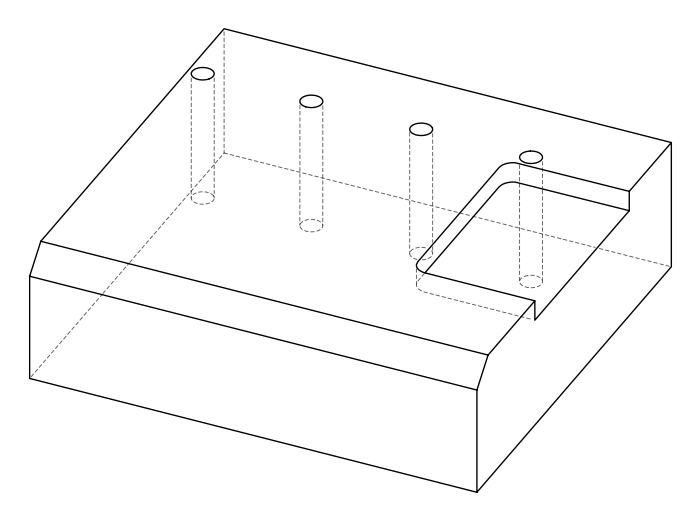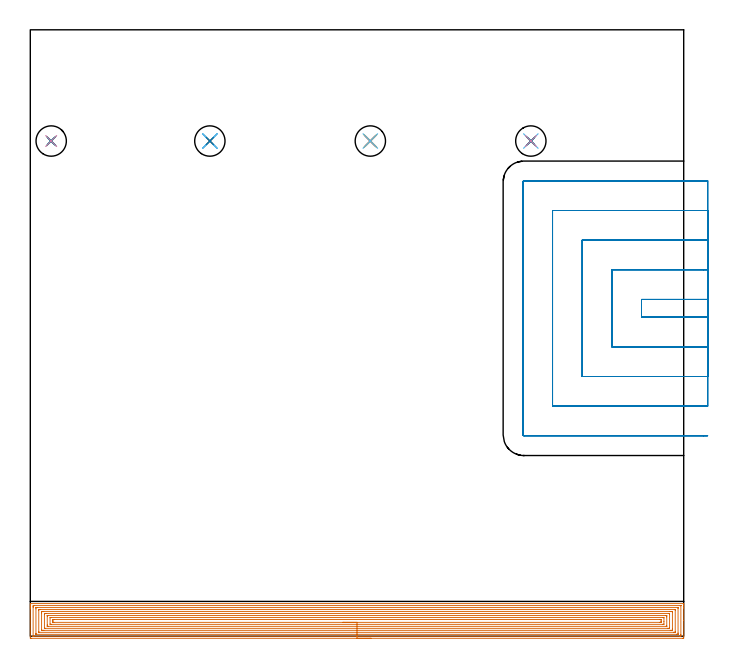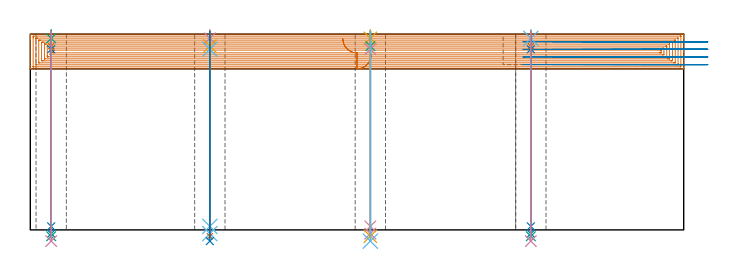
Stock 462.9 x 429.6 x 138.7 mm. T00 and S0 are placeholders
(PLAN: 22 operations, 18 tool changes, 58.7 min)
(1 AREA_MILL | FG_CHAMFER_SURFACE | UGT0205_001 | 33.72 min | 140059 mm3)
(2 MILL_SLOT | SLOT_PARTIAL_RECTANGULAR | UGT0201_006 | Follow Part, ap 7, ae 75% | 17.43 min | 574333 mm3)
(3 SPOT_DRILL | STEP1HOLE | NXT0321_9005460120000 | 0.05 min | 173 mm3)
(4 SPOT_DRILL_1 | STEP1HOLE_1 | NXT0321_9005460120000 | 0.05 min | 204 mm3)
(5 SPOT_DRILL_2 | STEP1HOLE_2 | NXT0321_9005460120000 | 0.05 min | 176 mm3)
(6 SPOT_DRILL_3 | STEP1HOLE_3 | NXT0321_9005460120000 | 0.05 min | 182 mm3)
(7 DRILL_BLIND_HOLE_INTO_CENTER | STEP1HOLE | UGT0301_180 | 0.04 min | 127 mm3)
(8 GUN_DRILL_THROUGH_HOLE | STEP1HOLE | UGT0307_001 | 0.62 min | 2516 mm3)
(9 SPADE_DRILL_TO_ENLARGE_THROUGH_HOLE | STEP1HOLE | UGT0306_004 | 0.58 min | 16958 mm3)
(10 DRILL_TO_ENLARGE_THROUGH_HOLE | STEP1HOLE | UGT0301_052 | 0.6 min | 30504 mm3)
(11 DRILL_BLIND_HOLE_INTO_CENTER_1 | STEP1HOLE_1 | UGT0301_180 | 0.04 min | 114 mm3)
(12 GUN_DRILL_THROUGH_HOLE_1 | STEP1HOLE_1 | UGT0307_001 | 0.62 min | 2552 mm3)
(13 SPADE_DRILL_TO_ENLARGE_THROUGH_HOLE_1 | STEP1HOLE_1 | UGT0306_004 | 0.58 min | 16928 mm3)
(14 DRILL_TO_ENLARGE_THROUGH_HOLE_1 | STEP1HOLE_1 | UGT0301_052 | 0.6 min | 30476 mm3)
(15 DRILL_BLIND_HOLE_INTO_CENTER_2 | STEP1HOLE_2 | UGT0301_180 | 0.04 min | 153 mm3)
(16 GUN_DRILL_THROUGH_HOLE_2 | STEP1HOLE_2 | UGT0307_001 | 0.62 min | 2517 mm3)
(17 SPADE_DRILL_TO_ENLARGE_THROUGH_HOLE_2 | STEP1HOLE_2 | UGT0306_004 | 0.58 min | 16958 mm3)
(18 DRILL_TO_ENLARGE_THROUGH_HOLE_2 | STEP1HOLE_2 | UGT0301_052 | 0.6 min | 30490 mm3)
(19 DRILL_BLIND_HOLE_INTO_CENTER_3 | STEP1HOLE_3 | UGT0301_180 | 0.04 min | 104 mm3)
(20 GUN_DRILL_THROUGH_HOLE_3 | STEP1HOLE_3 | UGT0307_001 | 0.62 min | 2525 mm3)
(21 SPADE_DRILL_TO_ENLARGE_THROUGH_HOLE_3 | STEP1HOLE_3 | UGT0306_004 | 0.58 min | 16964 mm3)
(22 DRILL_TO_ENLARGE_THROUGH_HOLE_3 | STEP1HOLE_3 | UGT0301_052 | 0.6 min | 30506 mm3)
(TOOL UGT0205_001 | Chamfer Mill 20 x 3 x 45 deg. | D20 FL50 Z2)
(TOOL UGT0201_006 | End Mill 28 mm | D28 FL25 Z2)
(TOOL NXT0321_9005460120000 | NC Spot Drill, 142deg, 12mm, Carbide, Uncoated | D12 PA142 FL30 Z2)
(TOOL UGT0301_180 | Twist Drill 5.7 mm | D5.7 PA118 FL55 Z2)
(TOOL UGT0307_001 | Gun Drill 5 mm | D5 PA130 FL24 Z1)
(TOOL UGT0306_004 | Spade Drill 13.5mm | D13.5 PA132 FL10 Z2)
(TOOL UGT0301_052 | Twist Drill 21.5 mm | D21.5 PA118 FL150 Z2)
(OP 1 AREA_MILL)
G17 G21 G94 G90
T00 M6
G54
G17 G0 G90 X241.45 Y-1.5 S1061 M3
G43 Z148.7 H0
Z124.1
G94 G1 X241.412 Z123.228 F250.
X241.298 Z122.364
X241.109 Z121.512
X240.847 Z120.68
X240.513 Z119.874
X240.11 Z119.1
X239.642 Z118.364
X239.11 Z117.672
X238.521 Z117.029
X237.878 Z116.44
X237.186 Z115.909
X236.45 Z115.44
X235.676 Z115.037
X234.87 Z114.703
X234.038 Z114.441
X233.187 Z114.252
X232.322 Z114.138
X231.45 Z114.1
X0.613
X0.185 Y-1.496 Z114.102
X0.01 Y-1.492 Z114.106
X0. Y-1.075 Z114.523
Y19.432 Z135.027
Y20.036 Z135.63
Y20.587 Z136.184
Y20.915 Z136.511
Y21.467 Z137.063
Y21.795 Z137.39
Y22.783 Z138.383
X0.01 Y23.094 Z138.693
X0.166 Y23.1 Z138.7
X462.734
X462.89 Y23.094 Z138.693
X462.9 Y22.783 Z138.382
Y22.451 Z138.05
Y21.795 Z137.39
Y20.588 Z136.184
Y20.036 Z135.63
Y11.076 Z126.673
Y-0.799 Z114.799
X462.897 Y-1.075 Z114.523
X462.89 Y-1.492 Z114.106
X462.715 Y-1.496 Z114.102
X462.287 Y-1.5 Z114.1
X231.45
Y-0.086 Z115.514
X2.399 Y-0.085 Z115.515
X2.287
X2.037 Y-0.08 Z115.52
X2.013 Y-0.079 Z115.521
X2.008 Y-0.062 Z115.538
X2.003 Y-0.031 Z115.569
X2.001 Y-0.001 Z115.599
X2. Y20.429 Z136.029
X2.002 Y20.915 Z136.515
X2.005 Y21.303 Z136.903
X2.018 Y21.679 Z137.279
X2.399 Y21.684 Z137.284
X2.511 Y21.685 Z137.285
X460.501
X460.613
X460.863 Y21.68 Z137.28
X460.887 Y21.679 Z137.279
X460.892 Y21.662 Z137.262
X460.897 Y21.631 Z137.231
X460.899 Y21.601 Z137.201
X460.9 Y1.171 Z116.771
X460.898 Y0.685 Z116.285
X460.895 Y0.297 Z115.897
X460.882 Y-0.079 Z115.521
X460.501 Y-0.084 Z115.516
X460.39 Y-0.085 Z115.515
X231.45 Y-0.086 Z115.514
Y1.328 Z116.928
X4.185 Y1.329 Z116.929
X4.105 Y1.331 Z116.931
X4.042 Y1.334 Z116.934
X4.01 Y1.337 Z116.937
X4.008 Y1.382 Z116.982
X4.003 Y1.564 Z117.164
X4. Y1.746 Z117.346
Y19.338 Z134.938
X4.003 Y20.036 Z135.636
X4.007 Y20.211 Z135.811
X4.015 Y20.265 Z135.865
X4.066 Y20.267 Z135.867
X4.185 Y20.269 Z135.869
X4.839 Y20.271 Z135.871
X5.078 Y20.272 Z135.872
X458.715 Y20.271 Z135.871
X458.795 Y20.269 Z135.869
X458.858 Y20.266 Z135.866
X458.89 Y20.263 Z135.863
X458.892 Y20.217 Z135.817
X458.897 Y20.036 Z135.636
X458.9 Y19.854 Z135.454
Y2.262 Z117.862
X458.897 Y1.564 Z117.164
X458.893 Y1.389 Z116.989
X458.885 Y1.335 Z116.935
X458.834 Y1.333 Z116.933
X458.715 Y1.331 Z116.931
X458.061 Y1.329 Z116.929
X457.822
X231.45 Y1.328 Z116.928
Y2.743 Z118.343
X6.56
X6.132 Y2.747 Z118.347
X6.041 Y2.75 Z118.35
X6.01 Y2.753 Z118.353
X6.007 Y2.797 Z118.397
X6.004 Y2.896 Z118.496
X6. Y3.295 Z118.895
Y18.277 Z133.877
X6.006 Y18.702 Z134.302
X6.01 Y18.808 Z134.408
X6.015 Y18.851 Z134.451
X6.078 Y18.852 Z134.452
X6.276 Y18.855 Z134.455
X6.864 Y18.857 Z134.457
X7.167
X456.34
X456.768 Y18.853 Z134.453
X456.859 Y18.85 Z134.45
X456.89 Y18.847 Z134.447
X456.893 Y18.803 Z134.403
X456.896 Y18.704 Z134.304
X456.9 Y18.305 Z133.905
Y3.323 Z118.923
X456.894 Y2.898 Z118.498
X456.89 Y2.792 Z118.392
X456.885 Y2.749 Z118.349
X456.822 Y2.748 Z118.348
X456.624 Y2.745 Z118.345
X456.036 Y2.743 Z118.343
X455.733
X231.45
Y4.157 Z119.757
X9.59
X8.695 Y4.159 Z119.759
X8.65 Y4.16 Z119.76
X8.01 Y4.203 Z119.803
X8.001 Y4.842 Z120.442
X8. Y16.517 Z132.117
X8.003 Y17.154 Z132.754
X8.01 Y17.397 Z132.997
X8.606 Y17.44 Z133.04
X8.65 Y17.441 Z133.041
X9.496 Y17.443 Z133.043
X453.31
X454.205 Y17.442 Z133.042
X454.25 Y17.44 Z133.04
X454.89 Y17.397 Z132.997
X454.899 Y16.758 Z132.358
X454.9 Y5.083 Z120.683
X454.897 Y4.446 Z120.046
X454.89 Y4.203 Z119.803
X454.294 Y4.16 Z119.76
X454.25 Y4.159 Z119.759
X453.404 Y4.157 Z119.757
X231.45
Y5.571 Z121.171
X10.436
X10.039 Y5.573 Z121.173
X10.014 Y5.575 Z121.175
X10.009 Y5.577 Z121.177
X10.006 Y5.584 Z121.184
X10.002 Y5.628 Z121.228
X10. Y5.705 Z121.305
Y5.819 Z121.419
X10.001 Y15.638 Z131.238
X10.002 Y15.852 Z131.452
X10.006 Y15.96 Z131.56
X10.01 Y16.011 Z131.611
X10.019 Y16.022 Z131.622
X10.043 Y16.024 Z131.624
X10.436 Y16.027 Z131.627
X10.932 Y16.029 Z131.629
X11.329
X452.464
X452.861 Y16.027 Z131.627
X452.886 Y16.025 Z131.625
X452.891 Y16.023 Z131.623
X452.894 Y16.016 Z131.616
X452.898 Y15.972 Z131.572
X452.9 Y15.895 Z131.495
Y15.781 Z131.381
X452.899 Y5.962 Z121.562
X452.898 Y5.748 Z121.348
X452.894 Y5.641 Z121.241
X452.89 Y5.589 Z121.189
X452.881 Y5.578 Z121.178
X452.857 Y5.576 Z121.176
X452.464 Y5.573 Z121.173
X451.968 Y5.571 Z121.171
X451.571
X231.45
Y6.985 Z122.585
X12.969 Y6.986 Z122.586
X12.222 Y6.99 Z122.59
X12.069 Y6.992 Z122.592
X12.009 Y7.003 Z122.603
X12.006 Y7.014 Z122.614
X12.002 Y7.058 Z122.658
X12. Y7.721 Z123.321
Y7.94 Z123.54
Y14.315 Z129.915
X12.002 Y14.461 Z130.061
X12.007 Y14.577 Z130.177
X12.01 Y14.609 Z130.209
X12.014 Y14.611 Z130.211
X12.035 Y14.613 Z130.213
X12.222 Y14.614 Z130.214
X12.368 Y14.615 Z130.215
X449.931 Y14.614 Z130.214
X450.678 Y14.61 Z130.21
X450.831 Y14.608 Z130.208
X450.891 Y14.597 Z130.197
X450.894 Y14.586 Z130.186
X450.898 Y14.542 Z130.142
X450.9 Y13.879 Z129.479
Y13.66 Z129.26
Y7.285 Z122.885
X450.898 Y7.139 Z122.739
X450.894 Y7.023 Z122.623
X450.89 Y6.991 Z122.591
X450.886 Y6.989 Z122.589
X450.865 Y6.987 Z122.587
X450.678 Y6.986 Z122.586
X450.533 Y6.985 Z122.585
X231.45
Y8.4 Z124.
X14.901
X14.208 Y8.403 Z124.003
X14.008 Y8.407 Z124.007
X14. Y8.609 Z124.209
Y13.006 Z128.606
X14.008 Y13.193 Z128.793
X14.697 Y13.199 Z128.799
X14.901 Y13.2 Z128.8
X447.999
X448.692 Y13.197 Z128.797
X448.892 Y13.193 Z128.793
X448.9 Y12.992 Z128.592
Y10.36 Z125.96
Y8.594 Z124.194
X448.892 Y8.407 Z124.007
X448.203 Y8.401 Z124.001
X447.999 Y8.4 Z124.
X231.45
Y9.814 Z125.414
X16.687
X16.347 Y9.815 Z125.415
X16.046 Y9.819 Z125.419
X16.018 Y9.82 Z125.42
X16.01 Y9.856 Z125.456
X16.006 Y9.956 Z125.556
X16.001 Y10.156 Z125.756
Y11.24 Z126.84
X16.005 Y11.578 Z127.178
X16.01 Y11.746 Z127.346
X16.013 Y11.78 Z127.38
X16.053 Y11.782 Z127.382
X16.134 Y11.784 Z127.384
X16.687 Y11.786 Z127.386
X17.025
X446.213
X446.553 Y11.785 Z127.385
X446.854 Y11.781 Z127.381
X446.882 Y11.78 Z127.38
X446.89 Y11.744 Z127.344
X446.894 Y11.644 Z127.244
X446.899 Y11.444 Z127.044
Y10.36 Z125.96
X446.895 Y10.022 Z125.622
X446.89 Y9.854 Z125.454
X446.887 Y9.82 Z125.42
X446.847 Y9.818 Z125.418
X446.766 Y9.816 Z125.416
X446.213 Y9.814 Z125.414
X445.875
X231.45
X230.578 Z125.452
X229.714 Z125.566
X228.862 Z125.755
X228.03 Z126.017
X227.224 Z126.351
X226.45 Z126.754
X225.714 Z127.222
X225.022 Z127.753
X224.379 Z128.343
X223.79 Z128.986
X223.258 Z129.678
X222.79 Z130.414
X222.387 Z131.188
X222.053 Z131.994
X221.791 Z132.826
X221.602 Z133.677
X221.488 Z134.542
X221.45 Z135.414
G0 Z148.7
M5
M2
(OP 2 MILL_SLOT)
G17 G21 G94 G90
T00 M6
G54
G17 G0 G90 X479.9 Y238.6 S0 M3
G43 Z148.7 H0
Z133.3
G94 G1 X476.9 F250.
X433. F500.
Y226.
X476.9
X479.9 F250.
Y259.6
X476.9
X412. F500.
Y205.
X476.9
X479.9 F250.
Y280.6
X476.9
X391. F500.
Y184.
X476.9
X479.9 F250.
Y301.6
X476.9
X370. F500.
Y163.
X476.9
X479.9 F250.
Y322.6
X476.9
X349.7 F500.
G3 X349. Y321.9 R0.7
G1 Y142.7
G3 X349.7 Y142. R0.7
G1 X476.9
X479.9 F250.
G0 Y238.6 Z127.9
G1 X476.9
X433. F500.
Y226.
X476.9
X479.9 F250.
Y259.6
X476.9
X412. F500.
Y205.
X476.9
X479.9 F250.
Y280.6
X476.9
X391. F500.
Y184.
X476.9
X479.9 F250.
Y301.6
X476.9
X370. F500.
Y163.
X476.9
X479.9 F250.
Y322.6
X476.9
X349.7 F500.
G3 X349. Y321.9 R0.7
G1 Y142.7
G3 X349.7 Y142. R0.7
G1 X476.9
X479.9 F250.
G0 Y238.6 Z122.5
G1 X476.9
X433. F500.
Y226.
X476.9
X479.9 F250.
Y259.6
X476.9
X412. F500.
Y205.
X476.9
X479.9 F250.
Y280.6
X476.9
X391. F500.
Y184.
X476.9
X479.9 F250.
Y301.6
X476.9
X370. F500.
Y163.
X476.9
X479.9 F250.
Y322.6
X476.9
X349.7 F500.
G3 X349. Y321.9 R0.7
G1 Y142.7
G3 X349.7 Y142. R0.7
G1 X476.9
X479.9 F250.
G0 Y238.6 Z117.1
G1 X476.9
X433. F500.
Y226.
X476.9
X479.9 F250.
Y259.6
X476.9
X412. F500.
Y205.
X476.9
X479.9 F250.
Y280.6
X476.9
X391. F500.
Y184.
X476.9
X479.9 F250.
Y301.6
X476.9
X370. F500.
Y163.
X476.9
X479.9 F250.
Y322.6
X476.9
X349.7 F500.
G3 X349. Y321.9 R0.7
G1 Y142.7
G3 X349.7 Y142. R0.7
G1 X476.9
X479.9 F250.
G0 Z148.7
M5
M2
(OP 3 SPOT_DRILL)
G17 G21 G94 G90
T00 M6
G54
G17 G0 G90 X14.8 Y350.8 S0 M3
G43 Z148.7 H0
G94 G81 G98 Z135.7 F250. R141.7
G80
M5
M2
(OP 4 SPOT_DRILL_1)
G17 G21 G94 G90
T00 M6
G54
G17 G0 G90 X127.2 Y350.8 S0 M3
G43 Z148.7 H0
G94 G81 G98 Z135.7 F250. R141.7
G80
M5
M2
(OP 5 SPOT_DRILL_2)
G17 G21 G94 G90
T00 M6
G54
G17 G0 G90 X240.9 Y350.8 S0 M3
G43 Z148.7 H0
G94 G81 G98 Z135.7 F250. R141.7
G80
M5
M2
(OP 6 SPOT_DRILL_3)
G17 G21 G94 G90
T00 M6
G54
G17 G0 G90 X354.6 Y350.8 S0 M3
G43 Z148.7 H0
G94 G81 G98 Z135.7 F250. R141.7
G80
M5
M2
(OP 7 DRILL_BLIND_HOLE_INTO_CENTER)
G17 G21 G94 G90
T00 M6
G54
G17 G0 G90 X14.8 Y350.8 S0 M3
G43 Z148.7 H0
G94 G81 G98 Z130.15 F250. R140.7
G80
M5
M2
(OP 8 GUN_DRILL_THROUGH_HOLE)
G17 G21 G94 G90
T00 M6
G54
G17 G0 G90 X14.8 Y350.8 M8
G43 Z148.7 H0
Z136.812
S716 M3
G94 G1 Z127.986 F125. M26
G4 X.084
Z2.5 F250.
G4 X.084
Z-2.666 F125.
G4 X.084
M5
M9
G0 Z136.812
Z148.7
M2
(OP 9 SPADE_DRILL_TO_ENLARGE_THROUGH_HOLE)
G17 G21 G94 G90
T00 M6
G54
G17 G0 G90 X14.8 Y350.8 S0 M3
G43 Z148.7 H0
G94 G73 G98 Z-4.505 F250. Q13.019 R140.7
G80
M5
M2
(OP 10 DRILL_TO_ENLARGE_THROUGH_HOLE)
G17 G21 G94 G90
T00 M6
G54
G17 G0 G90 X14.8 Y350.8 S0 M3
G43 Z148.7 H0
G94 G73 G98 Z-7.959 F250. Q20.951 R140.7
G80
M5
M2
(OP 11 DRILL_BLIND_HOLE_INTO_CENTER_1)
G17 G21 G94 G90
T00 M6
G54
G17 G0 G90 X127.2 Y350.8 S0 M3
G43 Z148.7 H0
G94 G81 G98 Z130.15 F250. R140.7
G80
M5
M2
(OP 12 GUN_DRILL_THROUGH_HOLE_1)
G17 G21 G94 G90
T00 M6
G54
G17 G0 G90 X127.2 Y350.8 M8
G43 Z148.7 H0
Z136.812
S716 M3
G94 G1 Z127.986 F125. M26
G4 X.084
Z2.5 F250.
G4 X.084
Z-2.666 F125.
G4 X.084
M5
M9
G0 Z136.812
Z148.7
M2
(OP 13 SPADE_DRILL_TO_ENLARGE_THROUGH_HOLE_1)
G17 G21 G94 G90
T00 M6
G54
G17 G0 G90 X127.2 Y350.8 S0 M3
G43 Z148.7 H0
G94 G73 G98 Z-4.505 F250. Q13.019 R140.7
G80
M5
M2
(OP 14 DRILL_TO_ENLARGE_THROUGH_HOLE_1)
G17 G21 G94 G90
T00 M6
G54
G17 G0 G90 X127.2 Y350.8 S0 M3
G43 Z148.7 H0
G94 G73 G98 Z-7.959 F250. Q20.951 R140.7
G80
M5
M2
(OP 15 DRILL_BLIND_HOLE_INTO_CENTER_2)
G17 G21 G94 G90
T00 M6
G54
G17 G0 G90 X240.9 Y350.8 S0 M3
G43 Z148.7 H0
G94 G81 G98 Z130.15 F250. R140.7
G80
M5
M2
(OP 16 GUN_DRILL_THROUGH_HOLE_2)
G17 G21 G94 G90
T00 M6
G54
G17 G0 G90 X240.9 Y350.8 M8
G43 Z148.7 H0
Z136.812
S716 M3
G94 G1 Z127.986 F125. M26
G4 X.084
Z2.5 F250.
G4 X.084
Z-2.666 F125.
G4 X.084
M5
M9
G0 Z136.812
Z148.7
M2
(OP 17 SPADE_DRILL_TO_ENLARGE_THROUGH_HOLE_2)
G17 G21 G94 G90
T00 M6
G54
G17 G0 G90 X240.9 Y350.8 S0 M3
G43 Z148.7 H0
G94 G73 G98 Z-4.505 F250. Q13.019 R140.7
G80
M5
M2
(OP 18 DRILL_TO_ENLARGE_THROUGH_HOLE_2)
G17 G21 G94 G90
T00 M6
G54
G17 G0 G90 X240.9 Y350.8 S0 M3
G43 Z148.7 H0
G94 G73 G98 Z-7.959 F250. Q20.951 R140.7
G80
M5
M2
(OP 19 DRILL_BLIND_HOLE_INTO_CENTER_3)
G17 G21 G94 G90
T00 M6
G54
G17 G0 G90 X354.6 Y350.8 S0 M3
G43 Z148.7 H0
G94 G81 G98 Z130.15 F250. R140.7
G80
M5
M2
(OP 20 GUN_DRILL_THROUGH_HOLE_3)
G17 G21 G94 G90
T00 M6
G54
G17 G0 G90 X354.6 Y350.8 M8
G43 Z148.7 H0
Z136.812
S716 M3
G94 G1 Z127.986 F125. M26
G4 X.084
Z2.5 F250.
G4 X.084
Z-2.666 F125.
G4 X.084
M5
M9
G0 Z136.812
Z148.7
M2
(OP 21 SPADE_DRILL_TO_ENLARGE_THROUGH_HOLE_3)
G17 G21 G94 G90
T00 M6
G54
G17 G0 G90 X354.6 Y350.8 S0 M3
G43 Z148.7 H0
G94 G73 G98 Z-4.505 F250. Q13.019 R140.7
G80
M5
M2
(OP 22 DRILL_TO_ENLARGE_THROUGH_HOLE_3)
G17 G21 G94 G90
T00 M6
G54
G17 G0 G90 X354.6 Y350.8 S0 M3
G43 Z148.7 H0
G94 G73 G98 Z-7.959 F250. Q20.951 R140.7
G80
M5
M2
